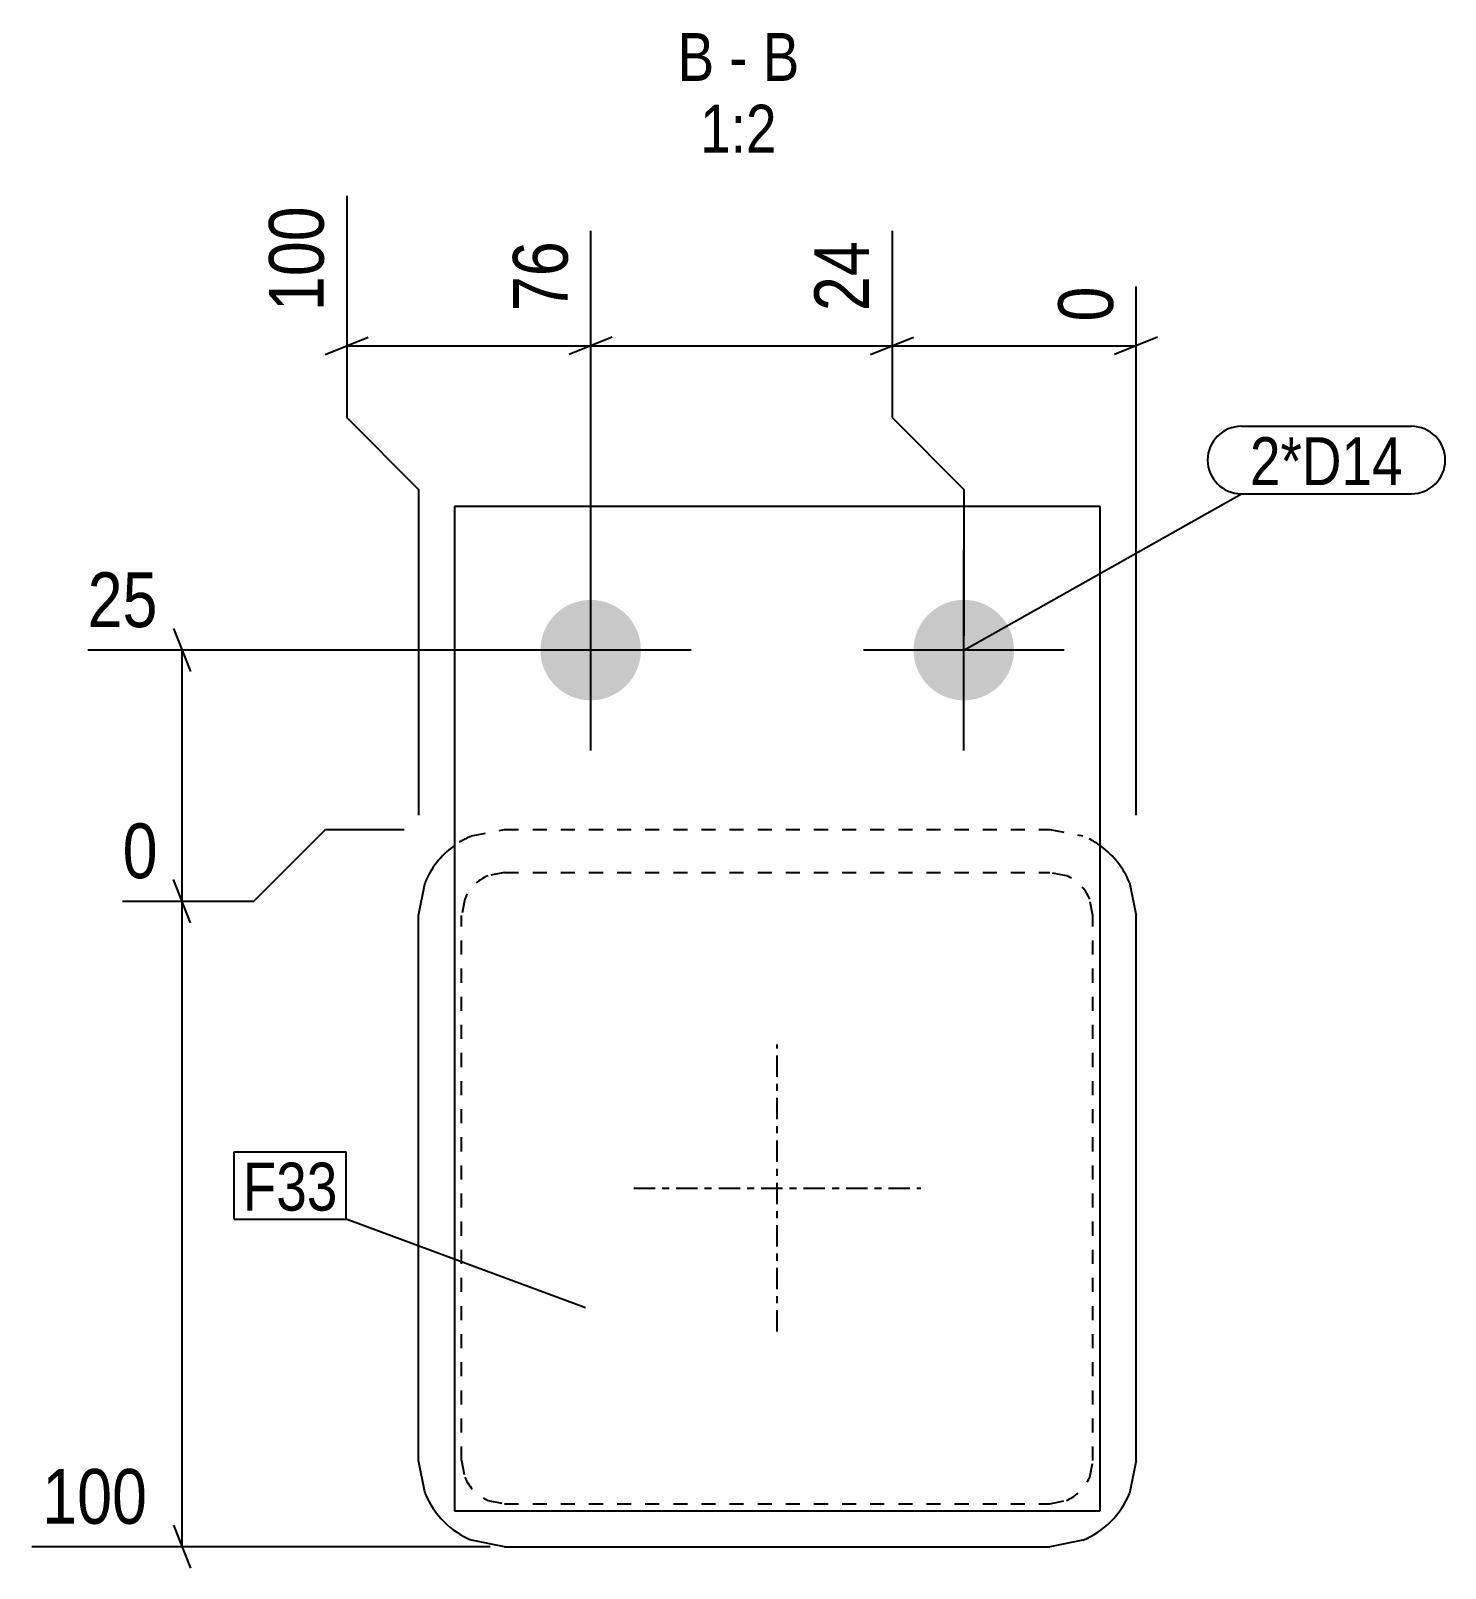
# Model space of a CAD drawing. Header units: millimetres. Extents: x 14 to 27735, y 5 to 844.
# Drawn here: x 6452.3 to 6649.4, y 4.8 to 219.1 of the extents above; entities that cross this region are included whole.
import ezdxf

# ---------------------------------------------------------------- set-up
doc = ezdxf.new("R2010")
doc.units = ezdxf.units.MM
doc.linetypes.add('DXK_LINE_DOT2', pattern=[3.9198, 1.9599, -1.9599])
doc.linetypes.add('DXK_LINE_DOT3', pattern=[5.9187, 2.979, -0.9799, 0.9799, -0.9799])
for name, color, linetype in [('MÅLSÆTNING', 7, 'Continuous'), ('STÅL', 7, 'Continuous'), ('TEKST', 7, 'Continuous')]:
    doc.layers.add(name, color=color, linetype=linetype)
doc.styles.add('Arial Narrow', font='ARIALN.TTF', dxfattribs={"height": 0.2})

msp = doc.modelspace()

# ---------------------------------------------------------------- hatches: boundary and pattern name
at = {"layer": 'STÅL', "linetype": 'Continuous'}
for points in [[(6523.29, 132.8, -1), (6537.29, 132.8, -1)], [(6575.29, 132.8, -1), (6589.29, 132.8, -1)]]:
    msp.add_hatch(color=96, dxfattribs=at).paths.add_polyline_path(points)

# ---------------------------------------------------------------- linework, layer by layer
at = {"layer": 'MÅLSÆTNING', "color": 7, "linetype": 'Continuous'}
for p, q in [((6496.29, 196.15), (6496.29, 165.21)), ((6530.29, 134.8), (6530.29, 191.27)), ((6530.29, 134.8), (6530.29, 191.27)), ((6572.29, 191.27), (6572.29, 165.21)), ((6572.29, 191.27), (6572.29, 165.21)), ((6606.29, 109.8), (6606.29, 183.48)), ((6493.29, 174.01), (6499.29, 176.41)), ((6533.29, 176.41), (6527.29, 174.01)), ((6533.29, 176.41), (6527.29, 174.01)), ((6569.29, 174.01), (6575.29, 176.41)), ((6569.29, 174.01), (6575.29, 176.41)), ((6609.29, 176.41), (6603.29, 174.01)), ((6496.29, 175.21), (6530.29, 175.21)), ((6530.29, 175.21), (6572.29, 175.21)), ((6572.29, 175.21), (6606.29, 175.21)), ((6496.29, 165.21), (6506.29, 155.21)), ((6572.29, 165.21), (6582.29, 155.21)), ((6572.29, 165.21), (6582.29, 155.21)), ((6506.29, 155.21), (6506.29, 109.8)), ((6582.29, 155.21), (6582.29, 134.8)), ((6582.29, 155.21), (6582.29, 134.8)), ((6472.14, 135.8), (6474.54, 129.8)), ((6528.29, 132.8), (6460.19, 132.8)), ((6473.34, 97.8), (6473.34, 132.8)), ((6483.34, 97.8), (6493.34, 107.8)), ((6483.34, 97.8), (6493.34, 107.8)), ((6493.34, 107.8), (6504.29, 107.8)), ((6493.34, 107.8), (6504.29, 107.8)), ((6474.54, 94.8), (6472.14, 100.8)), ((6474.54, 94.8), (6472.14, 100.8)), ((6465.06, 97.8), (6483.34, 97.8)), ((6465.06, 97.8), (6483.34, 97.8)), ((6473.34, 7.8), (6473.34, 97.8)), ((6472.14, 10.8), (6474.54, 4.8)), ((6516.29, 7.8), (6452.4, 7.8))]:
    msp.add_line(p, q, dxfattribs=at)
at = {"layer": 'STÅL', "color": 2, "linetype": 'Continuous'}
for p, q in [((6511.29, 152.8), (6511.29, 12.8)), ((6601.29, 152.8), (6511.29, 152.8)), ((6601.29, 12.8), (6601.29, 152.8)), ((6506.29, 95.8), (6507.2, 100.39)), ((6605.38, 100.39), (6606.29, 95.8)), ((6506.29, 19.8), (6506.29, 95.8)), ((6606.29, 19.8), (6606.29, 95.8)), ((6507.2, 15.21), (6506.29, 19.8)), ((6606.29, 19.8), (6605.38, 15.21)), ((6511.29, 12.8), (6601.29, 12.8)), ((6518.29, 7.8), (6513.7, 8.71)), ((6598.88, 8.71), (6594.29, 7.8)), ((6518.29, 7.8), (6594.29, 7.8))]:
    msp.add_line(p, q, dxfattribs=at)
at = {"layer": 'STÅL', "color": 96, "linetype": 'Continuous'}
for p, q in [((6530.29, 118.8), (6530.29, 146.8)), ((6582.29, 118.8), (6582.29, 146.8)), ((6544.29, 132.8), (6516.29, 132.8)), ((6596.29, 132.8), (6568.29, 132.8))]:
    msp.add_line(p, q, dxfattribs=at)
at = {"layer": 'STÅL', "color": 7, "linetype": 'DXK_LINE_DOT2'}
for p, q in [((6513.7, 106.89), (6518.29, 107.8)), ((6518.29, 107.8), (6594.29, 107.8)), ((6594.29, 107.8), (6598.88, 106.89)), ((6518.29, 101.8), (6515.99, 101.34)), ((6518.29, 101.8), (6594.29, 101.8)), ((6596.59, 101.34), (6594.29, 101.8)), ((6512.75, 98.1), (6512.29, 95.8)), ((6600.29, 95.8), (6599.83, 98.1)), ((6512.29, 19.8), (6512.29, 95.8)), ((6600.29, 19.8), (6600.29, 95.8)), ((6512.29, 19.8), (6512.75, 17.5)), ((6599.83, 17.5), (6600.29, 19.8)), ((6515.99, 14.26), (6518.29, 13.8)), ((6518.29, 13.8), (6594.29, 13.8)), ((6594.29, 13.8), (6596.59, 14.26))]:
    msp.add_line(p, q, dxfattribs=at)
at = {"layer": 'STÅL', "color": 7, "linetype": 'DXK_LINE_DOT3'}
for p, q in [((6556.29, 37.8), (6556.29, 77.8)), ((6536.29, 57.8), (6576.29, 57.8))]:
    msp.add_line(p, q, dxfattribs=at)
at = {"layer": 'STÅL', "color": 2, "linetype": 'Continuous'}
for centre, start, end in [((6518.29, 95.8), 126.4486, 157.5), ((6594.29, 95.8), 22.5, 53.5514), ((6518.29, 19.8), 202.5, 247.5), ((6594.29, 19.8), 292.5, 337.5)]:
    msp.add_arc(centre, 12, start, end, dxfattribs=at)
at = {"layer": 'STÅL', "color": 7, "linetype": 'DXK_LINE_DOT2'}
for centre, radius, start, end in [((6518.29, 95.8), 12, 112.5, 126.4486), ((6594.29, 95.8), 12, 53.5514, 67.5), ((6518.29, 95.8), 6, 112.5, 157.5), ((6594.29, 95.8), 6, 22.5, 67.5), ((6518.29, 19.8), 6, 202.5, 247.5), ((6594.29, 19.8), 6, 292.5, 337.5)]:
    msp.add_arc(centre, radius, start, end, dxfattribs=at)
at = {"layer": 'TEKST', "color": 7, "linetype": 'Continuous'}
for p, q in [((6620.97, 164), (6644.68, 164)), ((6582.29, 132.8), (6620.97, 154.6)), ((6620.97, 154.6), (6644.68, 154.6)), ((6480.6, 62.86), (6496.21, 62.86)), ((6480.6, 53.46), (6480.6, 62.86)), ((6496.21, 53.46), (6496.21, 62.86)), ((6480.6, 53.46), (6496.21, 53.46)), ((6529.58, 41.09), (6496.21, 53.46))]:
    msp.add_line(p, q, dxfattribs=at)
for centre, start, end in [((6620.97, 159.3), 90, 270), ((6644.68, 159.3), 270, 90)]:
    msp.add_arc(centre, 4.7, start, end, dxfattribs=at)

# ---------------------------------------------------------------- wipeouts: each hides what was drawn before it
at = {"color": 0, "linetype": 'Continuous'}
for points, layer in [([(6494.69, 196.29), (6483.49, 196.29), (6483.49, 178.47), (6494.69, 178.47)], 'MÅLSÆTNING'), ([(6528.69, 191.42), (6517.49, 191.42), (6517.49, 178.47), (6528.69, 178.47)], 'MÅLSÆTNING'), ([(6570.69, 191.42), (6559.49, 191.42), (6559.49, 178.47), (6570.69, 178.47)], 'MÅLSÆTNING'), ([(6470.08, 9.4), (6470.08, 20.6), (6452.26, 20.6), (6452.26, 9.4)], 'MÅLSÆTNING'), ([(6547.51, 212.15), (6547.51, 219.15), (6542.4, 219.15), (6542.4, 212.15)], 'TEKST'), ([(6552.16, 212.15), (6552.16, 219.15), (6549.61, 219.15), (6549.61, 212.15)], 'TEKST'), ([(6559.37, 212.15), (6559.37, 219.15), (6554.26, 219.15), (6554.26, 212.15)], 'TEKST'), ([(6556.22, 202.15), (6556.22, 209.15), (6545.55, 209.15), (6545.55, 202.15)], 'TEKST')]:
    msp.add_wipeout(points, dxfattribs=at).dxf.layer = layer
at = {"color": 0}
for points in [[(6643.48, 155.8), (6643.48, 162.8), (6622.17, 162.8), (6622.17, 155.8)], [(6495.01, 54.66), (6495.01, 61.66), (6481.8, 61.66), (6481.8, 54.66)]]:
    msp.add_wipeout(points, dxfattribs=at).dxf.layer = 'TEKST'

# ---------------------------------------------------------------- next in the draw order: texts
at = {"layer": 'MÅLSÆTNING', "color": 3, "linetype": 'Continuous', "style": 'Arial Narrow'}
for s, p in [('100', (6493.09, 180.07)), ('76', (6527.09, 180.07)), ('24', (6569.09, 180.07))]:
    msp.add_text(s, height=7.635, rotation=90.0002, dxfattribs=at).set_placement(p)
msp.add_text('100', height=7.635, dxfattribs=at).set_placement((6453.86, 11))
at = {"layer": 'TEKST', "color": 3, "linetype": 'Continuous', "style": 'Arial Narrow'}
for s, height, p in [('B', 6.68, (6542.4, 212.15)), ('B', 6.68, (6554.26, 212.15)), ('-', 6.68, (6549.61, 212.15)), ('1:2', 6.681, (6545.55, 202.15))]:
    msp.add_text(s, height=height, dxfattribs=at).set_placement(p)

# ---------------------------------------------------------------- next in the draw order: wipeouts: each hides what was drawn before it
at = {"color": 0, "linetype": 'Continuous'}
for points in [[(6604.69, 185.08), (6593.49, 185.08), (6593.49, 177.01), (6604.69, 177.01)], [(6471.54, 134.4), (6471.54, 145.6), (6458.59, 145.6), (6458.59, 134.4)], [(6471.54, 99.4), (6471.54, 110.6), (6463.46, 110.6), (6463.46, 99.4)]]:
    msp.add_wipeout(points, dxfattribs=at).dxf.layer = 'MÅLSÆTNING'
at = {"color": 0}
for points in [[(6643.48, 155.8), (6643.48, 162.8), (6622.17, 162.8), (6622.17, 155.8)], [(6495.01, 54.66), (6495.01, 61.66), (6481.8, 61.66), (6481.8, 54.66)]]:
    msp.add_wipeout(points, dxfattribs=at).dxf.layer = 'TEKST'

# ---------------------------------------------------------------- next in the draw order: texts
at = {"layer": 'MÅLSÆTNING', "color": 3, "linetype": 'Continuous', "style": 'Arial Narrow'}
msp.add_text('0', height=7.64, rotation=90.0002, dxfattribs=at).set_placement((6603.09, 178.61))
for s, height, p in [('25', 7.635, (6460.19, 136)), ('0', 7.64, (6465.06, 101))]:
    msp.add_text(s, height=height, dxfattribs=at).set_placement(p)
at = {"layer": 'TEKST', "color": 3, "style": 'Arial Narrow'}
for s, p in [('2*D14', (6622.17, 155.8)), ('F33', (6481.8, 54.66))]:
    msp.add_text(s, height=6.681, dxfattribs=at).set_placement(p)

doc.saveas('drawing.dxf')
